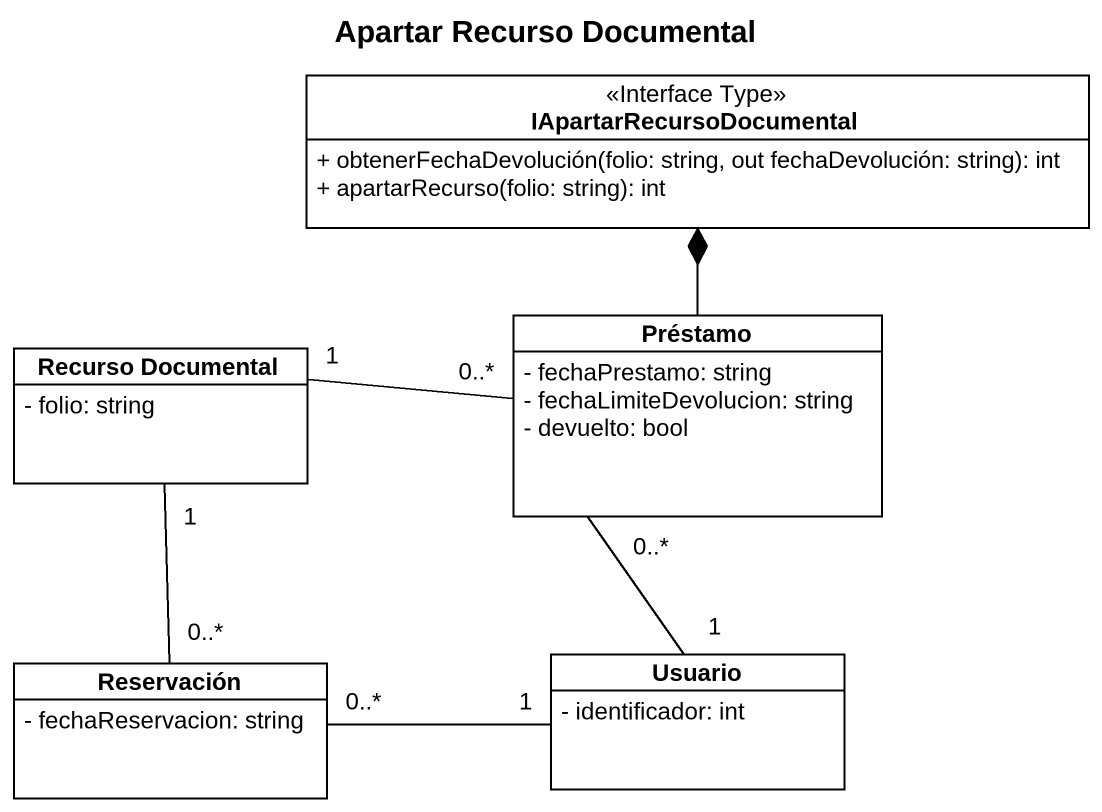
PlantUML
@startuml
title Apartar Recurso Documental
hide circle
hide empty members
skinparam classAttributeIconSize 0
class IApartarRecursoDocumental <<Interface Type>> {
  + obtenerFechaDevolución(folio: string, out fechaDevolución: string): int
  + apartarRecurso(folio: string): int
}
class "Recurso Documental" as Recurso_Documental {
  - folio: string
}
class Préstamo {
  - fechaPrestamo: string
  - fechaLimiteDevolucion: string
  - devuelto: bool
}
class Usuario {
  - identificador: int
}
class Reservación {
  - fechaReservacion: string
}
Recurso_Documental "1" -right- "0..*" Préstamo
Préstamo -up-* IApartarRecursoDocumental
Préstamo "0..*" -- "1" Usuario
Reservación "0..*" -up- "1" Recurso_Documental
Reservación "0..*" -right- "1" Usuario
@enduml
